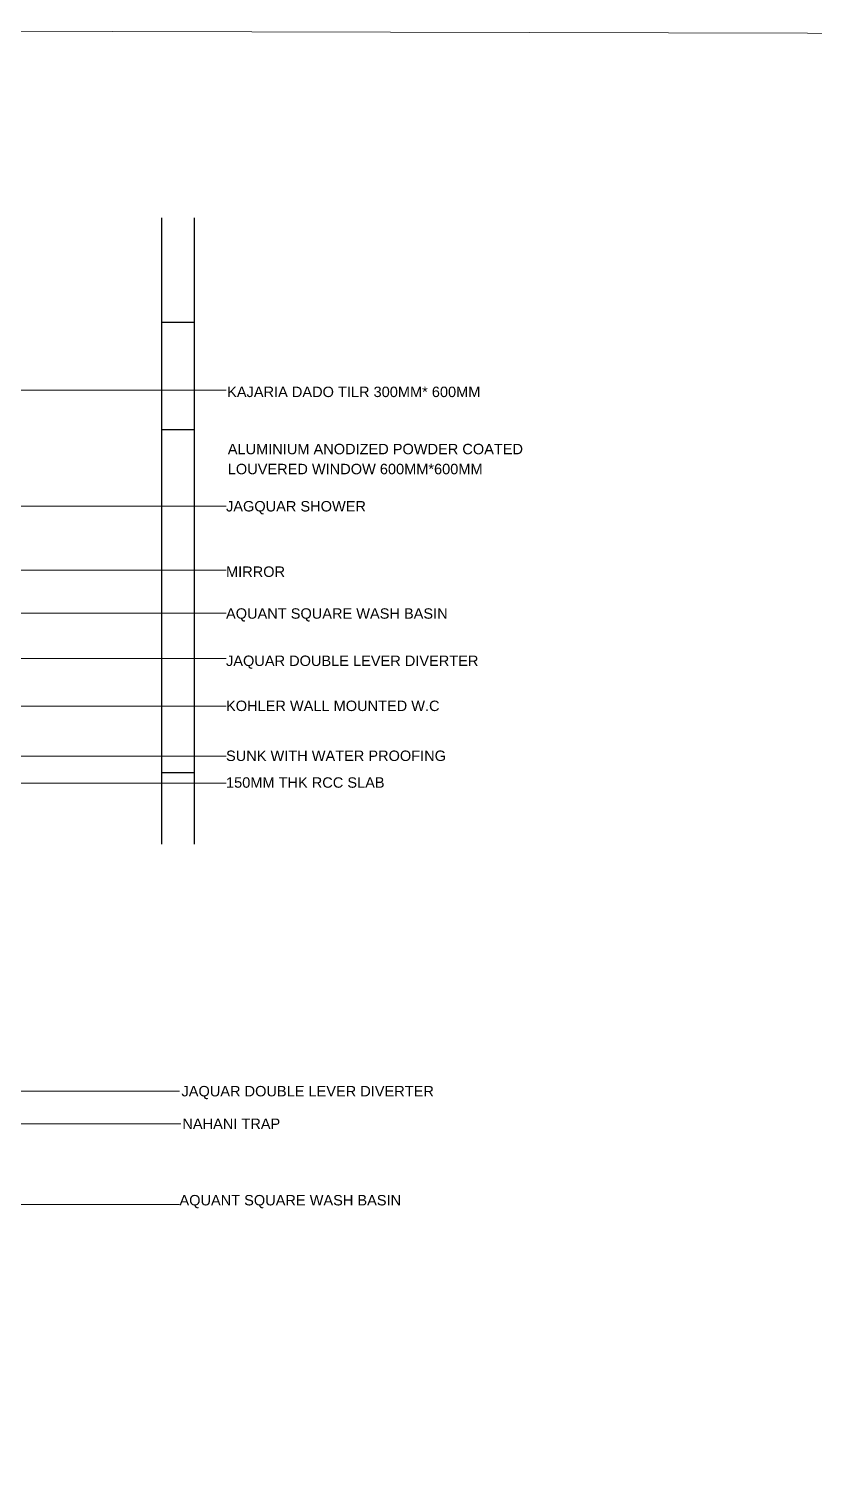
# Model space of a CAD drawing. Header units: millimetres. Extents: x -1932176 to 78768, y -1967 to 1266654.
# Drawn here: x -248179 to -242692, y 458854 to 468978 of the extents above; entities that cross this region are included whole.
import ezdxf

# ---------------------------------------------------------------- set-up
doc = ezdxf.new("R2010")
doc.units = ezdxf.units.MM
doc.layers.add('NAMES', color=252, linetype='Continuous', lineweight=15)
doc.layers.add('SHEET', color=7, linetype='Continuous', lineweight=13)
doc.styles.get("Standard").update_dxf_attribs({"font": 'arial.ttf'})

msp = doc.modelspace()

# ---------------------------------------------------------------- linework, layer by layer
for p, q in [((-247251.28634, 463278.65927), (-247251.28634, 467657.31688)), ((-247021.28634, 463278.65927), (-247021.28634, 467657.31688)), ((-247251.28634, 466929.03222), (-247021.28634, 466929.03222)), ((-247251.28634, 466179.03222), (-247021.28634, 466179.03222)), ((-247251.28634, 463779.03222), (-247021.28634, 463779.03222))]:
    msp.add_line(p, q)
at = {"layer": 'NAMES'}
for p, q in [((-249657.48934, 466452.66463), (-246801.59832, 466452.66463)), ((-250540.12991, 465642.91605), (-246801.59832, 465642.91605)), ((-248919.52246, 465195.21948), (-246801.59832, 465195.21948)), ((-248833.6597, 464894.0298), (-246801.59832, 464894.0298)), ((-250554.58626, 464576.40486), (-246801.59832, 464576.40486)), ((-249651.9485, 464243.61856), (-246801.59832, 464243.61856)), ((-248875.39779, 463894.12552), (-246801.59832, 463894.12552)), ((-248723.49073, 463706.12684), (-246801.59832, 463706.12684)), ((-250115.63182, 461551.34969), (-247127.08599, 461551.34969)), ((-249215.74438, 461323.61717), (-247118.31922, 461323.61717)), ((-248869.7474, 460759.85055), (-247127.08599, 460759.85055))]:
    msp.add_line(p, q, dxfattribs=at)
at = {"layer": 'SHEET'}
msp.add_lwpolyline([(-255363.31598, 468978.19486), (-229145.21336, 468916.9658), (-229145.21336, 450730.57753), (-255363.31598, 450791.8066)], close=True, dxfattribs=at)

# ---------------------------------------------------------------- texts
at = {"linetype": 'Continuous', "lineweight": 18, "ltscale": 50}
for s, height, p in [('KAJARIA DADO TILR 300MM* 600MM', 72.8411569, (-246793.6899, 466404.64643)), ('ALUMINIUM ANODIZED POWDER COATED', 72.8411569, (-246789.28253, 466004.84427)), ('LOUVERED WINDOW 600MM*600MM', 72.8411569, (-246789.28253, 465865.11727)), ('JAGQUAR SHOWER', 72.8411569, (-246801.59832, 465604.81846)), ('MIRROR', 72.841157, (-246801.59832, 465147.47761)), ('AQUANT SQUARE WASH BASIN ', 72.8411569, (-246801.59832, 464855.11713)), ('JAQUAR DOUBLE LEVER DIVERTER', 72.8411569, (-246801.59832, 464524.58204)), ('KOHLER WALL MOUNTED W.C', 72.8411569, (-246801.59832, 464209.48285)), ('SUNK WITH WATER PROOFING ', 72.8411569, (-246801.59832, 463860.43481)), ('150MM THK RCC SLAB', 72.8411569, (-246801.59832, 463673.46281)), ('JAQUAR DOUBLE LEVER DIVERTER', 72.8411569, (-247112.86836, 461515.59603)), ('NAHANI TRAP', 72.8411569, (-247106.63881, 461287.55803)), ('AQUANT SQUARE WASH BASIN ', 72.8411569, (-247127.08599, 460753.35167))]:
    msp.add_text(s, height=height, dxfattribs=at).set_placement(p)

doc.saveas('drawing.dxf')
